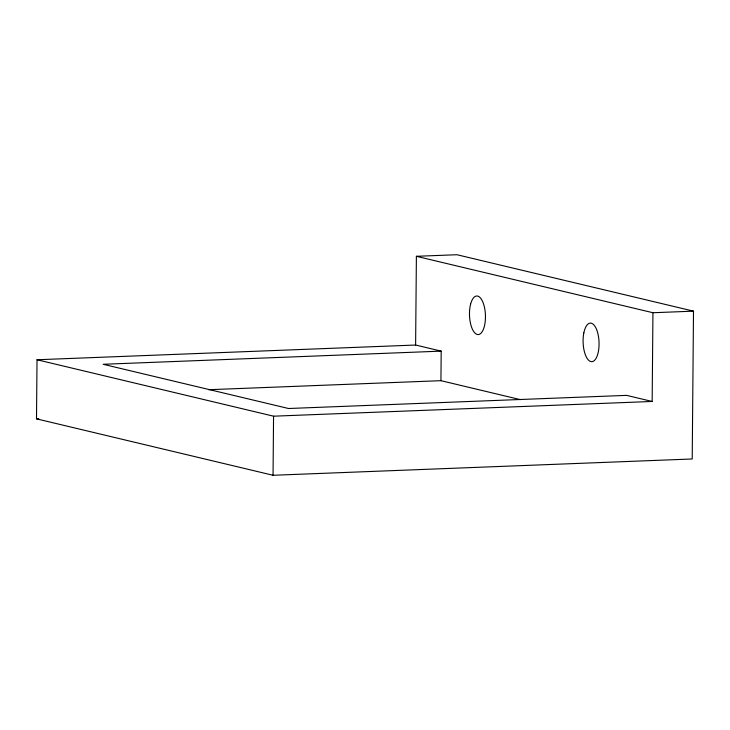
<?xml version="1.0" encoding="UTF-8"?>
<svg xmlns="http://www.w3.org/2000/svg" width="730" height="730" viewBox="0 0 730 730"><rect width="100%" height="100%" fill="white"/><g stroke="black" fill="none" stroke-linecap="round" stroke-linejoin="round"><path stroke-width="1.09" d="M415.616 345.034L416.392 256.303L456.953 254.724L693.5 311.153L692.213 458.978L273.047 475.276L36.5 418.847L37.02 359.753L415.616 345.034L441.185 351.13L440.929 380.677L520.39 399.629M273.047 475.276L273.558 416.191L37.02 359.753M273.558 416.191L652.164 401.463L652.939 312.732L416.392 256.303M652.939 312.732L693.5 311.153M441.185 351.13L103.149 364.279L288.551 408.508L626.586 395.368L652.164 401.463M208.743 389.71L440.929 380.677M36.5 418.847L38.781 418.755M583.827 332.935A19.308 7.966 87.8 0 0 591.793 361.678A19.308 7.966 87.8 0 0 597.614 332.533A19.308 7.966 87.8 0 0 583.827 332.935M470.622 304.091A19.308 7.966 87.8 0 0 477.338 334.495A19.308 7.966 87.8 0 0 484.464 307.266A19.308 7.966 87.8 0 0 470.622 304.091"/></g></svg>
